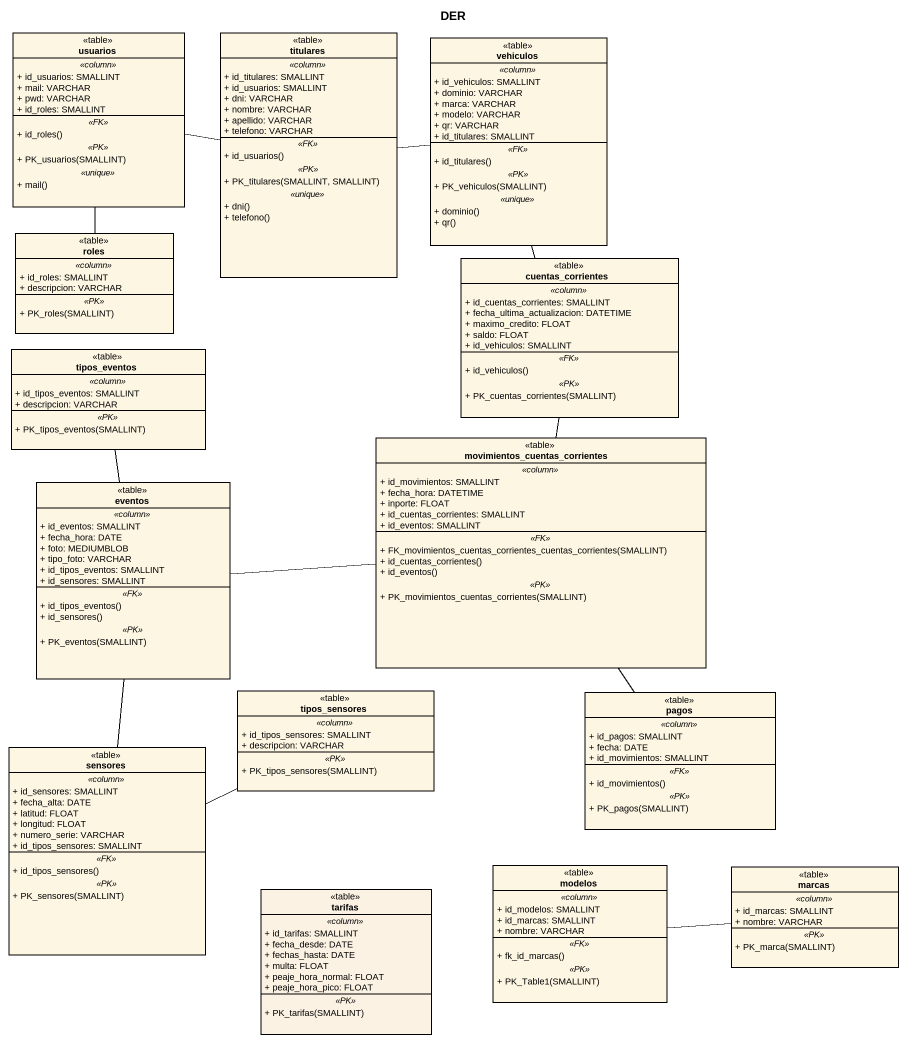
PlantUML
@startuml
title DER
hide circle
hide empty members
skinparam classAttributeIconSize 0
class usuarios <<table>> {
  .. <<column>> ..
  + id_usuarios: SMALLINT
  + mail: VARCHAR
  + pwd: VARCHAR
  + id_roles: SMALLINT
  .. <<FK>> ..
  + id_roles()
  .. <<PK>> ..
  + PK_usuarios(SMALLINT)
  .. <<unique>> ..
  + mail()
}
class titulares <<table>> {
  .. <<column>> ..
  + id_titulares: SMALLINT
  + id_usuarios: SMALLINT
  + dni: VARCHAR
  + nombre: VARCHAR
  + apellido: VARCHAR
  + telefono: VARCHAR
  .. <<FK>> ..
  + id_usuarios()
  .. <<PK>> ..
  + PK_titulares(SMALLINT, SMALLINT)
  .. <<unique>> ..
  + dni()
  + telefono()
}
class vehiculos <<table>> {
  .. <<column>> ..
  + id_vehiculos: SMALLINT
  + dominio: VARCHAR
  + marca: VARCHAR
  + modelo: VARCHAR
  + qr: VARCHAR
  + id_titulares: SMALLINT
  .. <<FK>> ..
  + id_titulares()
  .. <<PK>> ..
  + PK_vehiculos(SMALLINT)
  .. <<unique>> ..
  + dominio()
  + qr()
}
class roles <<table>> {
  .. <<column>> ..
  + id_roles: SMALLINT
  + descripcion: VARCHAR
  .. <<PK>> ..
  + PK_roles(SMALLINT)
}
class cuentas_corrientes <<table>> {
  .. <<column>> ..
  + id_cuentas_corrientes: SMALLINT
  + fecha_ultima_actualizacion: DATETIME
  + maximo_credito: FLOAT
  + saldo: FLOAT
  + id_vehiculos: SMALLINT
  .. <<FK>> ..
  + id_vehiculos()
  .. <<PK>> ..
  + PK_cuentas_corrientes(SMALLINT)
}
class tipos_eventos <<table>> {
  .. <<column>> ..
  + id_tipos_eventos: SMALLINT
  + descripcion: VARCHAR
  .. <<PK>> ..
  + PK_tipos_eventos(SMALLINT)
}
class "movimientos_cuentas_corrientes" as movimientos_cuentas <<table>> {
  .. <<column>> ..
  + id_movimientos: SMALLINT
  + fecha_hora: DATETIME
  + inporte: FLOAT
  + id_cuentas_corrientes: SMALLINT
  + id_eventos: SMALLINT
  .. <<FK>> ..
  + FK_movimientos_cuentas_corrientes_cuentas_corrientes(SMALLINT)
  + id_cuentas_corrientes()
  + id_eventos()
  .. <<PK>> ..
  + PK_movimientos_cuentas_corrientes(SMALLINT)
}
class eventos <<table>> {
  .. <<column>> ..
  + id_eventos: SMALLINT
  + fecha_hora: DATE
  + foto: MEDIUMBLOB
  + tipo_foto: VARCHAR
  + id_tipos_eventos: SMALLINT
  + id_sensores: SMALLINT
  .. <<FK>> ..
  + id_tipos_eventos()
  + id_sensores()
  .. <<PK>> ..
  + PK_eventos(SMALLINT)
}
class tipos_sensores <<table>> {
  .. <<column>> ..
  + id_tipos_sensores: SMALLINT
  + descripcion: VARCHAR
  .. <<PK>> ..
  + PK_tipos_sensores(SMALLINT)
}
class pagos <<table>> {
  .. <<column>> ..
  + id_pagos: SMALLINT
  + fecha: DATE
  + id_movimientos: SMALLINT
  .. <<FK>> ..
  + id_movimientos()
  .. <<PK>> ..
  + PK_pagos(SMALLINT)
}
class sensores <<table>> {
  .. <<column>> ..
  + id_sensores: SMALLINT
  + fecha_alta: DATE
  + latitud: FLOAT
  + longitud: FLOAT
  + numero_serie: VARCHAR
  + id_tipos_sensores: SMALLINT
  .. <<FK>> ..
  + id_tipos_sensores()
  .. <<PK>> ..
  + PK_sensores(SMALLINT)
}
class tarifas <<table>> #FCF2E3 {
  .. <<column>> ..
  + id_tarifas: SMALLINT
  + fecha_desde: DATE
  + fechas_hasta: DATE
  + multa: FLOAT
  + peaje_hora_normal: FLOAT
  + peaje_hora_pico: FLOAT
  .. <<PK>> ..
  + PK_tarifas(SMALLINT)
}
class modelos <<table>> {
  .. <<column>> ..
  + id_modelos: SMALLINT
  + id_marcas: SMALLINT
  + nombre: VARCHAR
  .. <<FK>> ..
  + fk_id_marcas()
  .. <<PK>> ..
  + PK_Table1(SMALLINT)
}
class marcas <<table>> {
  .. <<column>> ..
  + id_marcas: SMALLINT
  + nombre: VARCHAR
  .. <<PK>> ..
  + PK_marca(SMALLINT)
}
usuarios -- roles
titulares -left- usuarios
vehiculos -left- titulares
cuentas_corrientes -up- vehiculos
movimientos_cuentas -up- cuentas_corrientes
movimientos_cuentas -left- eventos
movimientos_cuentas -- pagos
eventos -up- tipos_eventos
eventos -- sensores
sensores -right- tipos_sensores
modelos -right- marcas
@enduml
